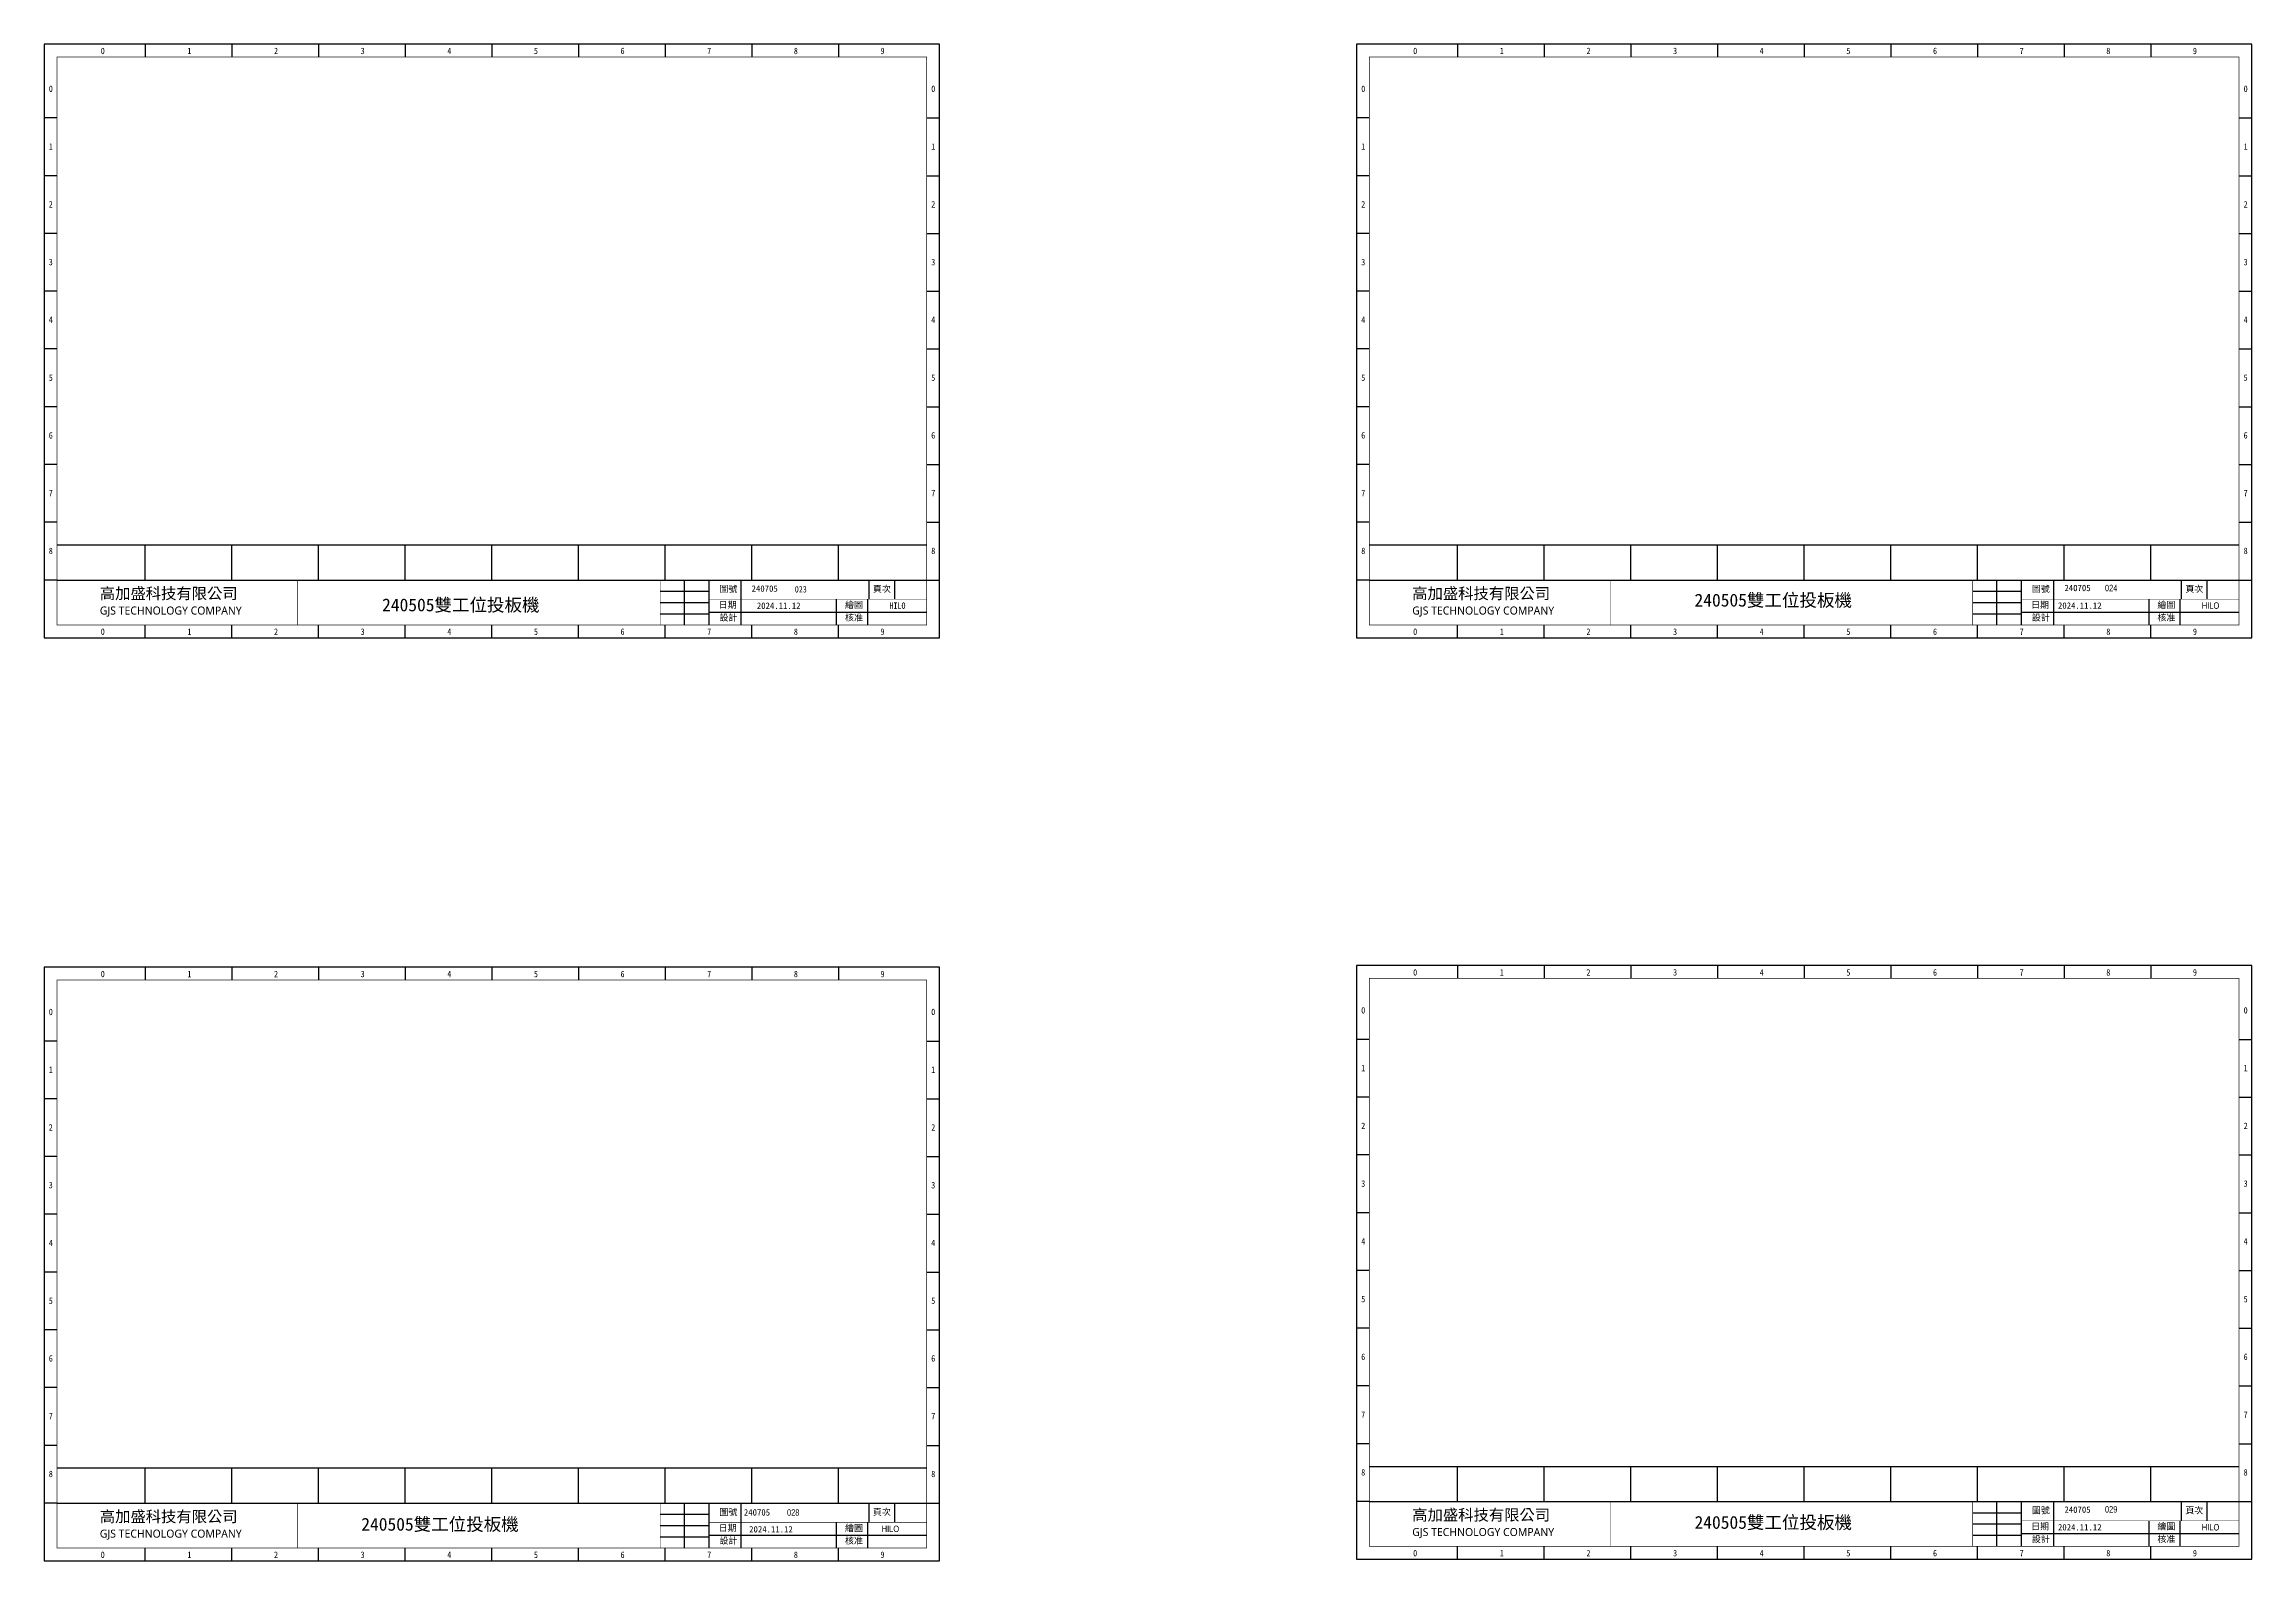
# Model space of a CAD drawing. Header units: millimetres. Extents: x -684 to 5961, y -1281 to 2539.
# Drawn here: x 1229 to 1917, y -568 to -96 of the extents above; entities that cross this region are included whole.
import ezdxf

# ---------------------------------------------------------------- set-up
doc = ezdxf.new("R2010")
doc.units = ezdxf.units.MM
doc.header["$LTSCALE"] = 5
doc.header["$MEASUREMENT"] = 0
doc.layers.get('0').update_dxf_attribs({"linetype": 'CONTINUOUS'})
doc.layers.add('圖框', color=7, linetype='CONTINUOUS')
doc.layers.add('文字', color=4, linetype='CONTINUOUS')
doc.styles.add('MtXpl_', font='mingliub.ttc')
doc.styles.add('新細明體', font='', dxfattribs={"width": 0.8})
doc.styles.add('標楷體', font='', dxfattribs={"width": 0.8})
doc.styles.add('線號', font='simplex.shx', dxfattribs={"height": 1.5, "bigfont": 'chineset.shx'})
doc.styles.get('新細明體').set_extended_font_data('新細明體')
doc.styles.get('標楷體').set_extended_font_data('標楷體')

# ---------------------------------------------------------------- blocks, each defined once
blk = doc.blocks.new('圖框')
at = {"layer": '圖框'}
for p, q in [((0, 185), (0, 0)), ((279, 185), (0, 185)), ((31.5, 185), (31.5, 181)), ((58.5, 185), (58.5, 181)), ((85.5, 185), (85.5, 181)), ((112.5, 185), (112.5, 181)), ((139.5, 185), (139.5, 181)), ((166.5, 185), (166.5, 181)), ((193.5, 185), (193.5, 181)), ((220.5, 185), (220.5, 181)), ((247.5, 185), (247.5, 181)), ((279, 0), (279, 185)), ((4, 162), (0, 162)), ((275, 162), (279, 162)), ((4, 144), (0, 144)), ((275, 144), (279, 144)), ((4, 126), (0, 126)), ((275, 126), (279, 126)), ((4, 108), (0, 108)), ((275, 108), (279, 108)), ((4, 90), (0, 90)), ((275, 90), (279, 90)), ((4, 72), (0, 72)), ((275, 72), (279, 72)), ((4, 54), (0, 54)), ((275, 54), (279, 54)), ((4, 36), (0, 36)), ((275, 36), (279, 36)), ((4, 28.96), (275, 28.96)), ((31.5, 17.96), (31.5, 28.96)), ((58.5, 17.96), (58.5, 28.96)), ((85.5, 18), (85.5, 29)), ((112.5, 17.96), (112.5, 28.96)), ((139.5, 17.96), (139.5, 28.96)), ((166.5, 17.96), (166.5, 28.96)), ((193.5, 17.96), (193.5, 28.96)), ((220.5, 17.96), (220.5, 28.96)), ((247.5, 17.96), (247.5, 28.96)), ((4, 18), (0, 18)), ((4, 18), (275, 18)), ((192, 14.5), (207.14, 14.5)), ((199.44, 18), (199.44, 4)), ((207.14, 18), (207.14, 4)), ((217.16, 18), (217.16, 4)), ((257, 18), (257, 12)), ((265, 18), (265, 12)), ((275, 18), (279, 18)), ((192, 11), (207.14, 11)), ((192, 7.5), (207.14, 7.5)), ((207.14, 8), (275, 8)), ((0, 0), (279, 0)), ((31.5, 0), (31.5, 4)), ((58.5, 0), (58.5, 4)), ((85.5, 0), (85.5, 4)), ((112.5, 0), (112.5, 4)), ((139.5, 0), (139.5, 4)), ((166.5, 0), (166.5, 4)), ((193.5, 0), (193.5, 4)), ((220.5, 0), (220.5, 4)), ((247.5, 0), (247.5, 4))]:
    blk.add_line(p, q, dxfattribs=at)
at = {"layer": '圖框', "const_width": 0.2}
for points in [[(4, 4), (275, 4), (275, 181), (4, 181)], [(4, 181), (275, 181), (275, 4), (4, 4)]]:
    blk.add_lwpolyline(points, close=True, dxfattribs=at)
at = {"layer": '圖框'}
for points, const_width in [([(4, 18), (275, 18)], 0.2), ([(79, 18), (79, 4)], 0.15), ([(192, 18), (192, 4)], 0.15), ([(207.14, 12), (275, 12)], 0.15)]:
    blk.add_lwpolyline(points, dxfattribs=dict(at, const_width=const_width))
for points in [[(246.85, 12), (246.85, 4)], [(256.58, 12), (256.58, 4)]]:
    blk.add_lwpolyline(points, dxfattribs=at)
at = {"insert": (17.34, 15.57), "char_height": 2, "width": 50.9822, "attachment_point": 1, "style": '線號'}
blk.add_mtext('{\\fMicrosoft JhengHei|b1|i0|c136|p34;\\H1.75x;\\C4;高加盛科技有限公司\\H0.85714x;\\P\\fMicrosoft JhengHei|b0|i0|c136|p34;\\H0.83333x;GJS TECHNOLOGY COMPANY}', dxfattribs=at)
at = {"layer": '圖框', "style": '標楷體', "width": 0.8}
for s, p in [('0', (17.64, 181.9)), ('1', (44.64, 181.9)), ('2', (71.64, 181.9)), ('3', (98.64, 181.9)), ('4', (125.64, 181.9)), ('5', (152.64, 181.9)), ('6', (179.64, 181.9)), ('7', (206.64, 181.9)), ('8', (233.64, 181.9)), ('9', (260.64, 181.9)), ('0', (1.45, 170.09)), ('0', (276.45, 170.09)), ('1', (1.45, 152.09)), ('1', (276.45, 152.09)), ('2', (1.45, 134.09)), ('2', (276.45, 134.09)), ('3', (1.45, 116.09)), ('3', (276.45, 116.09)), ('4', (1.45, 98.09)), ('4', (276.45, 98.09)), ('5', (1.45, 80.09)), ('5', (276.45, 80.09)), ('6', (1.45, 62.09)), ('6', (276.45, 62.09)), ('7', (1.45, 44.09)), ('7', (276.45, 44.09)), ('8', (1.45, 26.09)), ('8', (276.45, 26.09)), ('0', (17.64, 0.9)), ('1', (44.64, 0.9)), ('2', (71.64, 0.9)), ('3', (98.64, 0.9)), ('4', (125.64, 0.9)), ('5', (152.64, 0.9)), ('6', (179.64, 0.9)), ('7', (206.64, 0.9)), ('8', (233.64, 0.9)), ('9', (260.64, 0.9))]:
    blk.add_text(s, height=2, dxfattribs=at).set_placement(p)
at = {"layer": '圖框', "style": 'MtXpl_'}
for s, p in [('圖號', (210.44, 14.24)), ('頁次^J', (258.27, 14.24)), ('設計', (210.44, 5.29)), ('日期', (210.21, 9.25)), ('繪圖', (249.57, 9.25)), ('核准', (249.57, 5.29))]:
    blk.add_text(s, height=2, dxfattribs=at).set_placement(p)

msp = doc.modelspace()

# ---------------------------------------------------------------- block references
at = {"color": 0, "linetype": 'Continuous'}
for p in [(1228.532, -280.778), (1637.531, -280.778), (1228.532, -568.46), (1637.531, -567.965)]:
    msp.add_blockref('圖框', p, dxfattribs=at)

# ---------------------------------------------------------------- texts
at = {"layer": '文字', "style": 'MtXpl_'}
for s, height, p in [('240505雙工位投板機', 4, (1333.852, -272.535)), ('240705', 2, (1448.996, -266.451)), ('240505雙工位投板機', 4, (1742.852, -271.055)), ('240705', 2, (1858.125, -266.25)), ('2024.11.12', 2, (1450.637, -271.784)), ('2024.11.12', 2, (1856.105, -271.744)), ('240505雙工位投板機', 4, (1327.363, -559.054)), ('240705', 2, (1446.593, -554.356)), ('240505雙工位投板機', 4, (1742.852, -558.472)), ('2024.11.12', 2, (1856.105, -558.991)), ('240705', 2, (1858.125, -553.496)), ('2024.11.12', 2, (1448.235, -559.616))]:
    msp.add_text(s, height=height, dxfattribs=at).set_placement(p)
at = {"layer": '文字', "width": 0.8}
for s, style, p in [('023', '標楷體', (1462.459, -266.671)), ('024', '新細明體', (1870.747, -266.278)), ('HILO', '標楷體', (1491.953, -271.784)), ('HILO', '新細明體', (1900.952, -271.752)), ('028', '新細明體', (1460.031, -554.395)), ('029', '新細明體', (1870.747, -553.407)), ('HILO', '新細明體', (1900.952, -558.998)), ('HILO', '新細明體', (1489.551, -559.493))]:
    msp.add_text(s, height=2, dxfattribs=dict(at, style=style)).set_placement(p)

doc.saveas('drawing.dxf')
